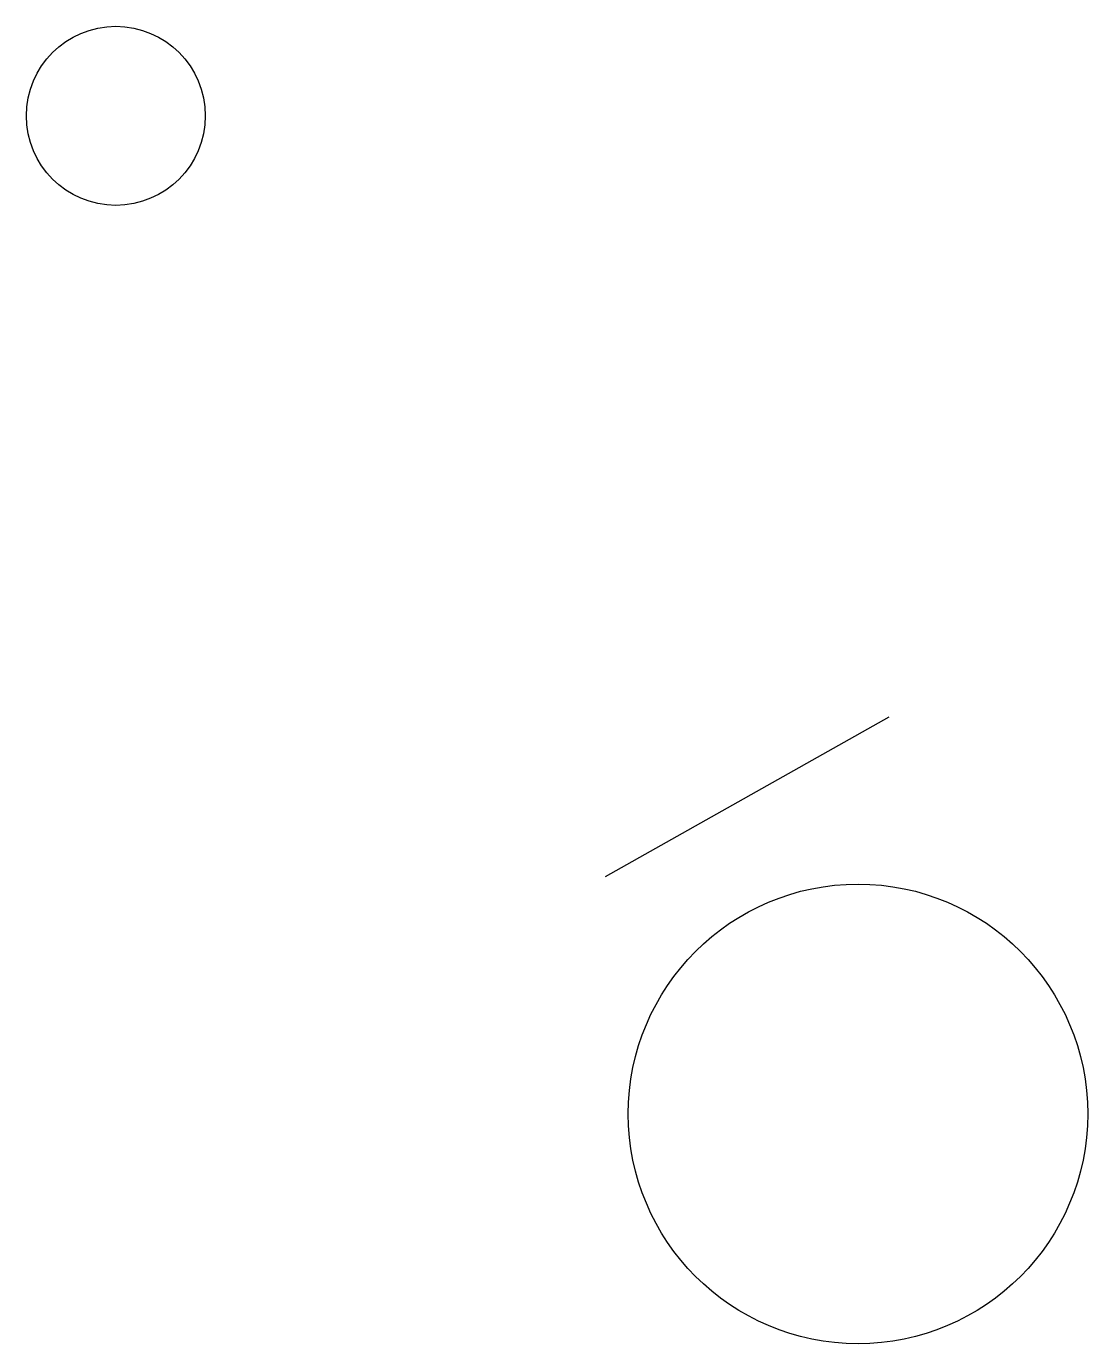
# Model space of a CAD drawing. Header units: inches. Extents: x 50.2 to 70.8, y -14 to 11.5.
import ezdxf

# ---------------------------------------------------------------- set-up
doc = ezdxf.new("R2010")
doc.units = ezdxf.units.IN
doc.header["$MEASUREMENT"] = 0

# ---------------------------------------------------------------- blocks, each defined once
blk = doc.blocks.new('b-1')
blk.add_line((27.156, 21.111), (30.246, 15.607))
blk.add_circle((22.552, 16.212), 4.454)

msp = doc.modelspace()

# ---------------------------------------------------------------- linework, layer by layer
msp.add_circle((51.91, 9.779), 1.735)

# ---------------------------------------------------------------- block references
at = {"rotation": 90}
msp.add_blockref('b-1', (82.514, -32.117), dxfattribs=at)

doc.saveas('drawing.dxf')
